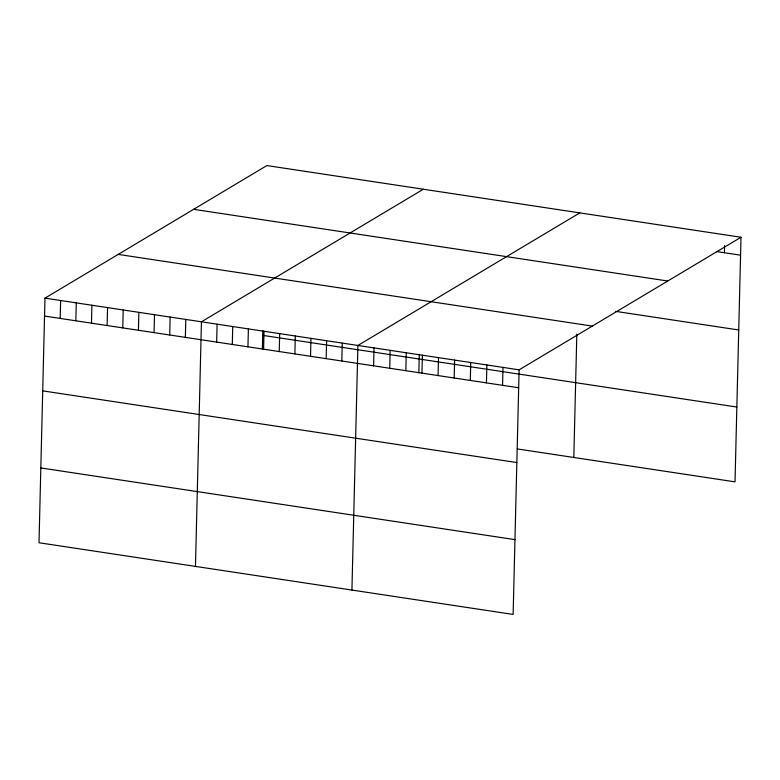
<?xml version="1.0" encoding="UTF-8"?>
<svg xmlns="http://www.w3.org/2000/svg" width="780" height="780" viewBox="0 0 780 780"><rect width="100%" height="100%" fill="white"/><g stroke="black" fill="none" stroke-linecap="round" stroke-linejoin="round"><path stroke-width="1.17" d="M741 237.256L266.867 165.565L44.977 298.145L39 542.743L513.133 614.435L519.109 369.837L741 237.256L735.023 481.855L517.247 448.919M60.187 318.435L60.625 300.514M75.835 320.794L76.274 302.884M91.474 323.164L91.913 305.243M107.123 325.533L107.562 307.613M122.772 327.892L123.211 309.982M138.421 330.262L138.859 312.341M154.07 332.631L154.499 314.71M169.708 334.99L170.147 317.08M185.357 337.36L185.796 319.439M195.468 566.397L201.445 321.808L423.325 189.228M216.655 342.089L217.094 324.178M232.294 344.458L232.732 326.537M247.942 346.827L248.381 328.906M262.373 349.167L262.831 330.613M263.591 349.186L264.03 331.276M279.24 351.556L279.679 333.635M294.879 353.915L295.318 336.005M310.528 356.284L310.966 338.364M326.177 358.654L326.615 340.733M341.825 361.013L342.264 343.102M351.926 590.06L357.903 345.462L579.793 212.881M373.591 365.82L374.029 347.899M389.707 368.257L390.146 350.337M405.834 370.695L406.273 352.774M418.84 372.82L419.299 354.276M421.951 373.132L422.389 355.212M438.077 375.57L438.506 357.649M454.194 378.007L454.633 360.087M470.311 380.445L470.749 362.524M486.437 382.882L486.876 364.962M502.554 385.32L502.993 367.399M573.817 457.48L576.829 334.064M724.444 252.74L724.62 245.573M716.381 251.521L740.561 255.177M193.645 209.323L667.777 281.014M615.527 311.347L738.738 329.979M118.199 254.397L592.332 326.089M44.977 298.145L519.109 369.837M262.714 335.361L736.846 407.043M44.538 316.066L518.681 387.757M42.715 390.868L516.847 462.56M40.833 467.941L514.966 539.633"/></g></svg>
